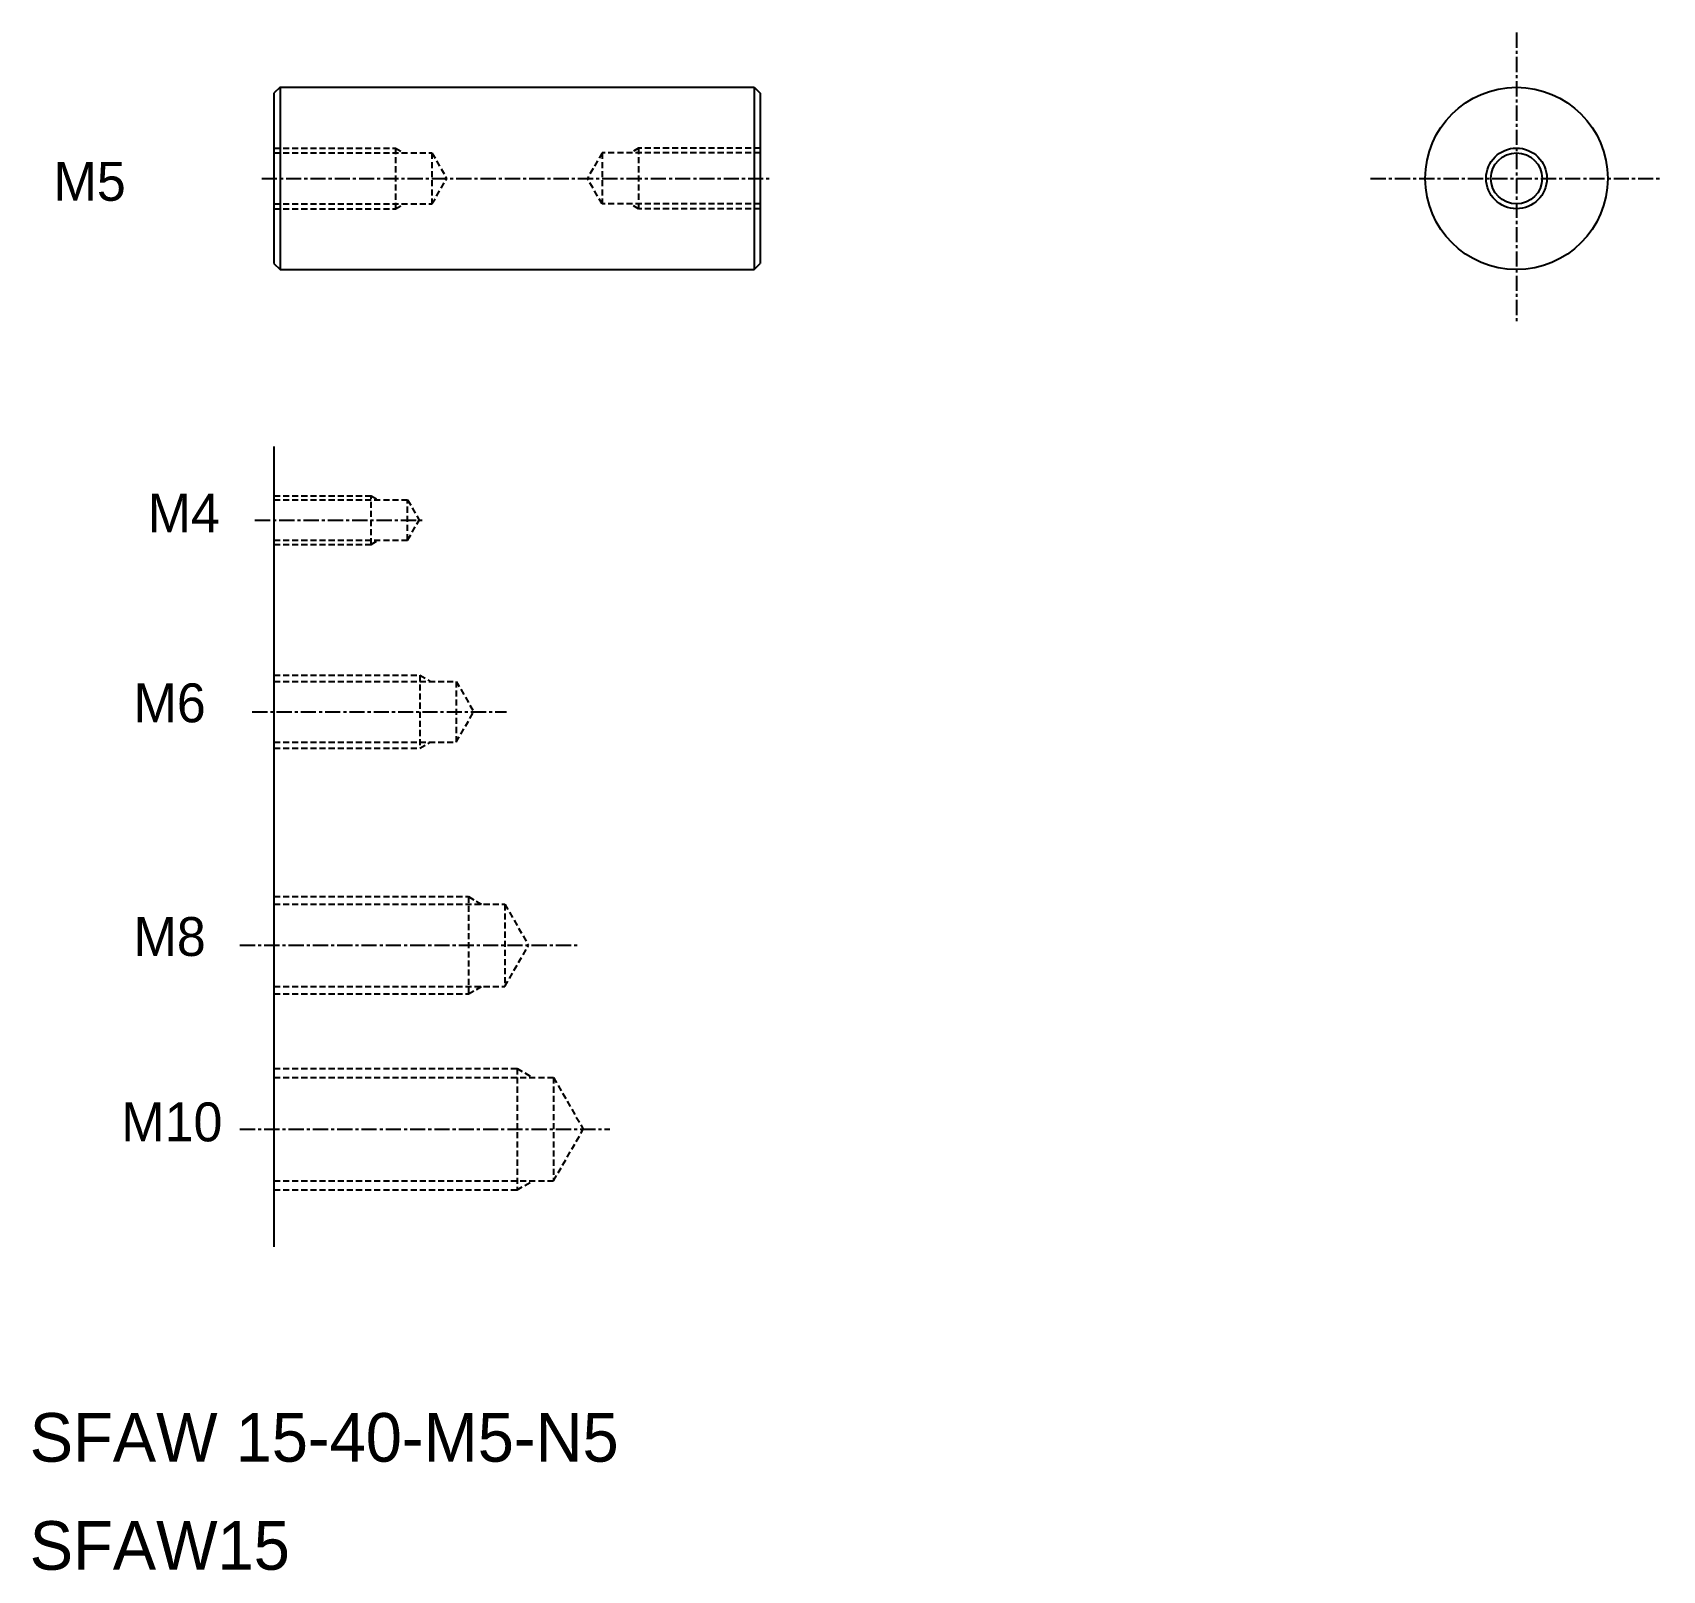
# Model space of a CAD drawing. Extents: x 250 to 384, y 145 to 272.
import ezdxf

# ---------------------------------------------------------------- set-up
doc = ezdxf.new("R2010")
doc.units = 0
doc.linetypes.add('CENTER', pattern=[2, 1.25, -0.25, 0.25, -0.25])
doc.linetypes.add('DASHED', pattern=[0.75, 0.5, -0.25])
doc.layers.get('0').update_dxf_attribs({"linetype": 'CONTINUOUS'})
doc.layers.add('CENTER', color=1, linetype='CENTER')

msp = doc.modelspace()

# ---------------------------------------------------------------- linework, layer by layer
at = {"color": 7, "linetype": 'CONTINUOUS'}
for p, q in [((270.53, 267.26), (270.03, 266.76)), ((270.53, 267.26), (309.53, 267.26)), ((270.53, 267.26), (270.53, 252.26)), ((309.53, 267.26), (309.53, 252.26)), ((309.53, 267.26), (310.03, 266.76)), ((270.03, 266.76), (270.03, 252.76)), ((310.03, 266.76), (310.03, 252.76)), ((270.03, 252.76), (270.53, 252.26)), ((270.53, 252.26), (309.53, 252.26)), ((309.53, 252.26), (310.03, 252.76)), ((270.03, 237.72), (270.03, 171.87))]:
    msp.add_line(p, q, dxfattribs=at)
at = {"color": 3, "linetype": 'DASHED'}
for p, q in [((270.03, 262.26), (280.03, 262.26)), ((270.03, 261.86), (283.03, 261.86)), ((280.03, 262.26), (280.03, 257.26)), ((280.03, 262.26), (280.63, 261.91)), ((283.03, 261.86), (283.03, 257.66)), ((283.03, 261.86), (284.24, 259.76)), ((297.03, 261.86), (295.81, 259.76)), ((310.03, 261.86), (297.03, 261.86)), ((297.03, 261.86), (297.03, 257.66)), ((300.03, 262.26), (299.42, 261.91)), ((310.03, 262.26), (300.03, 262.26)), ((300.03, 262.26), (300.03, 257.26)), ((283.03, 257.66), (284.24, 259.76)), ((297.03, 257.66), (295.81, 259.76)), ((270.03, 257.66), (283.03, 257.66)), ((273.28, 257.66), (273.28, 257.66)), ((276.53, 257.66), (276.53, 257.66)), ((280.03, 257.26), (280.63, 257.61)), ((310.03, 257.66), (297.03, 257.66)), ((300.03, 257.26), (299.42, 257.61)), ((270.03, 257.26), (280.03, 257.26)), ((310.03, 257.26), (300.03, 257.26)), ((270.03, 233.66), (278.03, 233.66)), ((270.03, 233.31), (281.03, 233.31)), ((278.03, 229.66), (278.03, 233.66)), ((278.03, 233.66), (278.63, 233.31)), ((281.03, 233.31), (281.98, 231.66)), ((281.03, 230.01), (281.03, 233.31)), ((281.03, 230.01), (281.98, 231.66)), ((270.03, 230.01), (281.03, 230.01)), ((270.03, 229.66), (278.03, 229.66)), ((278.03, 229.66), (278.63, 230.01)), ((270.03, 218.89), (282.03, 218.89)), ((282.03, 218.89), (282.03, 212.89)), ((282.03, 218.89), (282.89, 218.39)), ((270.03, 218.39), (285.03, 218.39)), ((285.03, 218.39), (285.03, 213.39)), ((285.03, 218.39), (286.47, 215.89)), ((285.03, 213.39), (286.47, 215.89)), ((270.03, 213.39), (285.03, 213.39)), ((282.03, 212.89), (282.89, 213.39)), ((270.03, 212.89), (282.03, 212.89)), ((270.03, 200.68), (286.03, 200.68)), ((270.03, 200.05), (289.03, 200.05)), ((286.03, 200.68), (286.03, 192.68)), ((286.03, 200.68), (287.11, 200.05)), ((289.03, 200.05), (289.03, 193.3)), ((289.03, 200.05), (290.97, 196.68)), ((289.03, 193.3), (290.97, 196.68)), ((270.03, 193.3), (289.03, 193.3)), ((286.03, 192.68), (287.11, 193.3)), ((270.03, 192.68), (286.03, 192.68)), ((270.03, 186.55), (290.03, 186.55)), ((290.03, 186.55), (290.03, 176.55)), ((290.03, 186.55), (291.32, 185.8)), ((270.03, 185.8), (293.03, 185.8)), ((293.03, 185.8), (295.48, 181.55)), ((293.03, 185.8), (293.03, 177.3)), ((293.03, 177.3), (295.48, 181.55)), ((270.03, 177.3), (293.03, 177.3)), ((290.03, 176.55), (291.32, 177.3)), ((270.03, 176.55), (290.03, 176.55))]:
    msp.add_line(p, q, dxfattribs=at)
at = {"color": 7, "linetype": 'CONTINUOUS'}
for radius in [7.5, 2.1]:
    msp.add_circle((372.24, 259.76), radius, dxfattribs=at)
at = {"color": 3, "linetype": 'CONTINUOUS'}
msp.add_circle((372.24, 259.76), 2.5, dxfattribs=at)
at = {"layer": 'CENTER', "color": 1, "linetype": 'CENTER'}
for p, q in [((372.24, 271.76), (372.24, 247.76)), ((269.03, 259.76), (311.03, 259.76)), ((360.24, 259.76), (384.24, 259.76)), ((268.47, 231.66), (282.42, 231.66)), ((268.24, 215.89), (289.17, 215.89)), ((267.23, 196.68), (295.14, 196.68)), ((267.23, 181.55), (297.65, 181.55))]:
    msp.add_line(p, q, dxfattribs=at)

# ---------------------------------------------------------------- texts
at = {"color": 7, "linetype": 'CONTINUOUS'}
for s, height, p in [('M5', 3.2, (251.9, 257.92)), ('M4', 3.2, (259.64, 230.64)), ('M6', 3.2, (258.48, 215.02)), ('M8', 3.2, (258.48, 195.8)), ('M10', 3.2, (257.47, 180.55)), ('SFAW 15-40-M5-N5', 4, (249.94, 154.2)), ('SFAW15', 4, (249.94, 145.31))]:
    msp.add_text(s, height=height, dxfattribs=at).set_placement(p)

doc.saveas('drawing.dxf')
